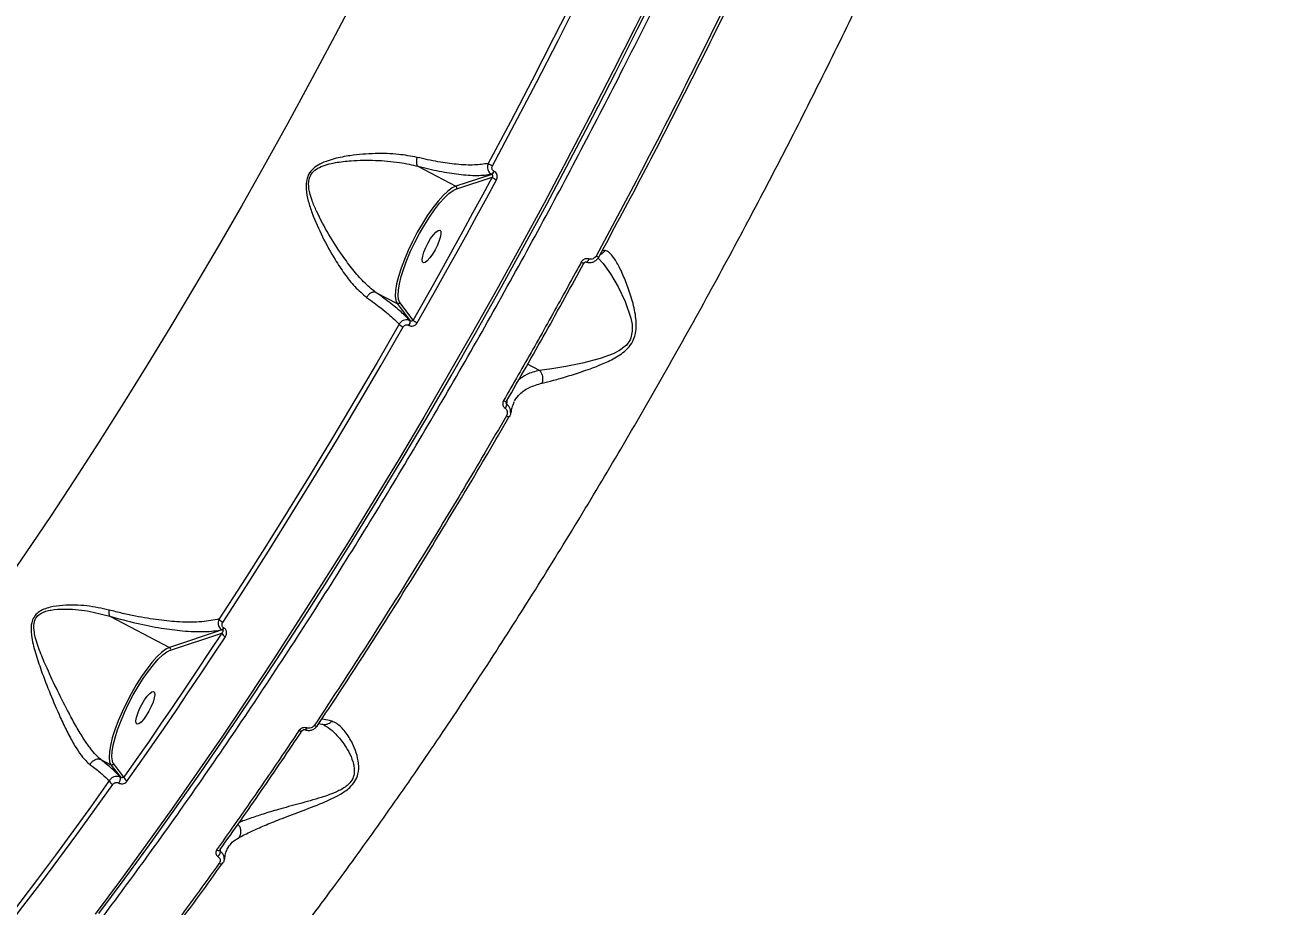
# Model space of a CAD drawing. Header units: millimetres. Extents: x -4335 to 4318, y -3792 to 3101.
# Drawn here: x 1215.1 to 1522.9, y -330.2 to -113.2 of the extents above; entities that cross this region are included whole.
import ezdxf

# ---------------------------------------------------------------- set-up
doc = ezdxf.new("R2010")
doc.units = ezdxf.units.MM
for name, color, linetype in [('DIKOM_ЗОНА', 80, 'Continuous'), ('DIKOM_ОБЪЕКТ', 7, 'Continuous'), ('DIKOM_РАЗМЕР_ЗОНА', 7, 'Continuous'), ('DIKOM_РАЗМЕР_ОБЪЕКТА', 7, 'Continuous')]:
    doc.layers.add(name, color=color, linetype=linetype)
doc.styles.add('style1', font='arial.ttf', dxfattribs={"width": 0.8})
doc.dimstyles.new('1-50', dxfattribs={"dimtxt": 300, "dimasz": 200, "dimexe": 100, "dimexo": 0, "dimgap": 100, "dimtad": 1, "dimtxsty": 'style1', "dimcen": 200, "dimclrd": 7, "dimclre": 7, "dimclrt": 7, "dimadec": 1, "dimazin": 2, "dimtfac": 1, "dimtmove": 0, "dimatfit": 2, "dimfxl": 0, "dimlwd": 25, "dimlwe": 18, "dimarcsym": 0})

# ---------------------------------------------------------------- blocks, each defined once
blk = doc.blocks.new('*D1')
at = {"layer": 'Defpoints', "color": 0, "transparency": 16777216}
for p in [(4316.09, -116.68), (-3504.99, -2016.22), (4316.09, -3691.68)]:
    blk.add_point(p, dxfattribs=at)
at = {"layer": 'DIKOM_РАЗМЕР_ЗОНА', "color": 7, "lineweight": 18, "transparency": 16777216}
for p, q in [((4316.09, -116.68), (4316.09, -3791.68)), ((-3504.99, -2016.22), (-3504.99, -3791.68))]:
    blk.add_line(p, q, dxfattribs=at)
at = {"layer": 'DIKOM_РАЗМЕР_ЗОНА', "color": 7, "lineweight": 25, "transparency": 16777216}
blk.add_line((-3304.99, -3691.68), (4116.09, -3691.68), dxfattribs=at)
at = {"layer": 'DIKOM_РАЗМЕР_ЗОНА', "color": 7, "transparency": 16777216}
for points in [[(-3304.99, -3658.35), (-3304.99, -3725.02), (-3504.99, -3691.68)], [(4116.09, -3658.35), (4116.09, -3725.02), (4316.09, -3691.68)]]:
    blk.add_solid(points, dxfattribs=at)
at = {"layer": 'DIKOM_РАЗМЕР_ЗОНА', "color": 7, "transparency": 16777216, "insert": (133.35, -3438.51), "char_height": 300, "attachment_point": 5, "style": 'style1'}
blk.add_mtext('7850', dxfattribs=at)
blk = doc.blocks.new('*D2')
at = {"layer": 'Defpoints', "color": 0, "transparency": 16777216}
for p in [(2711.72, 601.17), (-2007.01, 181.47), (-2007.01, -2298.93)]:
    blk.add_point(p, dxfattribs=at)
at = {"layer": 'DIKOM_РАЗМЕР_ОБЪЕКТА', "color": 7, "lineweight": 18, "transparency": 16777216}
for p, q in [((2711.72, 601.17), (2711.72, -2398.93)), ((-2007.01, 181.47), (-2007.01, -2398.93))]:
    blk.add_line(p, q, dxfattribs=at)
at = {"layer": 'DIKOM_РАЗМЕР_ОБЪЕКТА', "color": 7, "lineweight": 25, "transparency": 16777216}
blk.add_line((2511.72, -2298.93), (-1807.01, -2298.93), dxfattribs=at)
at = {"layer": 'DIKOM_РАЗМЕР_ОБЪЕКТА', "color": 7, "transparency": 16777216}
for points in [[(-1807.01, -2265.6), (-1807.01, -2332.27), (-2007.01, -2298.93)], [(2511.72, -2265.6), (2511.72, -2332.27), (2711.72, -2298.93)]]:
    blk.add_solid(points, dxfattribs=at)
at = {"layer": 'DIKOM_РАЗМЕР_ОБЪЕКТА', "color": 7, "transparency": 16777216, "insert": (-22.56, -2045.76), "char_height": 300, "attachment_point": 5, "style": 'style1'}
blk.add_mtext('4750', dxfattribs=at)
blk = doc.blocks.new('*D3')
at = {"layer": 'Defpoints', "color": 0, "transparency": 16777216}
for p in [(-2375.87, 1532.76), (1667.44, 1532.76), (-1786.5, -1525.94)]:
    blk.add_point(p, dxfattribs=at)
at = {"layer": 'DIKOM_РАЗМЕР_ОБЪЕКТА', "color": 7, "lineweight": 18, "transparency": 16777216}
for p, q in [((1667.44, 1532.76), (-2475.87, 1532.76)), ((-1786.5, -1525.94), (-2475.87, -1525.94))]:
    blk.add_line(p, q, dxfattribs=at)
at = {"layer": 'DIKOM_РАЗМЕР_ОБЪЕКТА', "color": 7, "lineweight": 25, "transparency": 16777216}
blk.add_line((-2375.87, -1325.94), (-2375.87, 1332.76), dxfattribs=at)
at = {"layer": 'DIKOM_РАЗМЕР_ОБЪЕКТА', "color": 7, "transparency": 16777216}
for points in [[(-2409.21, 1332.76), (-2342.54, 1332.76), (-2375.87, 1532.76)], [(-2409.21, -1325.94), (-2342.54, -1325.94), (-2375.87, -1525.94)]]:
    blk.add_solid(points, dxfattribs=at)
at = {"layer": 'DIKOM_РАЗМЕР_ОБЪЕКТА', "color": 7, "transparency": 16777216, "insert": (-2629.15, -119.32), "char_height": 300, "attachment_point": 5, "rotation": 90, "style": 'style1'}
blk.add_mtext('3050', dxfattribs=at)

msp = doc.modelspace()

# ---------------------------------------------------------------- linework, layer by layer
at = {"layer": 'DIKOM_ЗОНА', "color": 3, "lineweight": 15}
msp.add_lwpolyline([(1629.814, 3100.338, -0.4205658), (4317.777, 469.92), (4317.777, -16.224, -0.4142136), (1317.777, -3016.224), (-2004.986, -3016.224, -0.4142136), (-3504.986, -1516.224), (-3504.986, 1600.338, -0.4142136), (-2004.986, 3100.338), (1629.814, 3100.338)], format="xyb", dxfattribs=at)
at = {"layer": 'DIKOM_ОБЪЕКТ', "color": 7, "linetype": 'Continuous', "lineweight": 15}
for p, q in [((1311.89, -148.002), (1321.223, -152.858)), ((1330.081, -149.997), (1321.223, -152.858)), ((1321.457, -153.525), (1330.155, -150.715)), ((1330.013, -149.961), (1330.081, -149.997)), ((1330.676, -149.27), (1330.607, -149.235)), ((1321.215, -153.616), (1321.457, -153.525)), ((1357.852, -168.722), (1357.252, -168.794)), ((1301.536, -179.047), (1306.778, -181.774)), ((1307.449, -181.565), (1307.273, -181.252)), ((1310.682, -185.865), (1307.449, -181.565)), ((1306.778, -181.774), (1310.004, -186.065)), ((1309.626, -187.159), (1309.673, -187.184)), ((1310.004, -186.065), (1309.956, -186.041)), ((1341.845, -198.281), (1338.887, -196.742)), ((1335.468, -206.186), (1335.579, -205.944)), ((1236.052, -258.822), (1250.761, -266.476)), ((1263.717, -262.173), (1250.761, -266.476)), ((1250.996, -267.143), (1263.581, -262.963)), ((1263.628, -262.127), (1263.717, -262.173)), ((1264.152, -261.715), (1264.063, -261.669)), ((1250.754, -267.234), (1250.996, -267.143)), ((1288.836, -285.71), (1288.926, -285.751)), ((1233.783, -294.074), (1233.777, -294.071)), ((1233.783, -294.074), (1236.316, -295.392)), ((1236.316, -295.392), (1238.723, -298.496)), ((1236.988, -295.183), (1236.812, -294.87)), ((1239.494, -298.414), (1236.988, -295.183)), ((1238.723, -298.496), (1238.695, -298.481)), ((1235.906, -299.284), (1235.565, -299.766)), ((1238.195, -299.869), (1238.223, -299.883)), ((1263.302, -316.781), (1263.319, -316.083))]:
    msp.add_line(p, q, dxfattribs=at)
at = {"layer": 'DIKOM_ОБЪЕКТ', "color": 7, "linetype": 'Continuous', "lineweight": 15, "flags": 128}
for points in [[(1370.495, -64.646), (1365.637, -75.019), (1360.684, -85.397), (1355.641, -95.77), (1350.511, -106.131), (1345.298, -116.473), (1340.007, -126.787), (1334.642, -137.065), (1329.206, -147.3)], [(1330.252, -147.893), (1335.7, -137.636), (1341.078, -127.335), (1346.38, -116.998), (1351.604, -106.634), (1356.745, -96.249), (1361.8, -85.853), (1366.764, -75.453), (1371.633, -65.056)], [(1370.761, -102.904), (1365.37, -113.797), (1359.889, -124.668), (1354.32, -135.508), (1348.67, -146.308), (1342.943, -157.059), (1337.144, -167.751), (1331.278, -178.377), (1325.349, -188.925), (1319.362, -199.389), (1313.324, -209.759), (1307.238, -220.026), (1301.11, -230.181), (1294.945, -240.217), (1288.748, -250.125), (1282.524, -259.895), (1276.28, -269.521), (1270.019, -278.994), (1263.747, -288.306), (1257.47, -297.448), (1251.193, -306.415), (1244.921, -315.197), (1238.659, -323.788), (1232.413, -332.18)], [(1233.329, -332.044), (1239.561, -323.672), (1245.807, -315.102), (1252.065, -306.34), (1258.327, -297.395), (1264.589, -288.274), (1270.846, -278.985), (1277.092, -269.535), (1283.321, -259.932), (1289.53, -250.184), (1295.712, -240.3), (1301.862, -230.289), (1307.976, -220.157), (1314.047, -209.915), (1320.071, -199.57), (1326.044, -189.131), (1331.958, -178.607), (1337.811, -168.007), (1343.596, -157.34), (1349.31, -146.615), (1354.946, -135.841), (1360.501, -125.026), (1365.97, -114.181), (1371.348, -103.314)], [(1296.198, -106.796), (1290.787, -117.114), (1285.3, -127.381), (1279.742, -137.588), (1274.116, -147.725), (1268.43, -157.783), (1262.688, -167.752), (1256.896, -177.623), (1251.058, -187.387), (1245.181, -197.034), (1239.269, -206.556), (1233.329, -215.944), (1227.365, -225.19), (1221.384, -234.284), (1215.391, -243.218), (1209.391, -251.983)], [(1330.155, -150.715), (1327.761, -155.151), (1325.354, -159.576), (1322.936, -163.99), (1320.507, -168.391), (1318.066, -172.78), (1315.615, -177.156), (1313.154, -181.518), (1310.682, -185.865)], [(1321.223, -152.858), (1320.297, -153.308), (1319.242, -154.09), (1318.085, -155.186), (1316.85, -156.57), (1315.569, -158.21), (1314.269, -160.068), (1312.983, -162.099), (1311.739, -164.257), (1310.567, -166.492), (1309.495, -168.75), (1308.547, -170.979), (1307.745, -173.127), (1307.109, -175.144), (1306.653, -176.982), (1306.388, -178.599), (1306.321, -179.957), (1306.451, -181.024), (1306.778, -181.774)], [(1307.273, -181.252), (1307.133, -180.837), (1307.007, -179.802), (1307.072, -178.486), (1307.33, -176.918), (1307.772, -175.135), (1308.388, -173.179), (1309.165, -171.096), (1310.085, -168.935), (1311.125, -166.745), (1312.261, -164.579), (1313.467, -162.486), (1314.714, -160.516), (1315.974, -158.715), (1317.217, -157.125), (1318.414, -155.783), (1319.537, -154.72), (1320.559, -153.961), (1321.215, -153.616)], [(1311.697, -186.561), (1314.174, -182.203), (1316.641, -177.831), (1319.098, -173.445), (1321.545, -169.045), (1323.98, -164.633), (1326.404, -160.209), (1328.816, -155.773), (1331.216, -151.327)], [(1317.252, -163.717), (1317.497, -163.958), (1317.56, -164.505), (1317.435, -165.314), (1317.133, -166.319), (1316.677, -167.439), (1316.106, -168.582), (1315.465, -169.657), (1314.806, -170.577), (1314.183, -171.266), (1313.645, -171.669), (1313.238, -171.753), (1312.992, -171.512), (1312.93, -170.965), (1313.055, -170.156), (1313.357, -169.151), (1313.812, -168.031), (1314.383, -166.888), (1315.024, -165.813), (1315.683, -164.894), (1316.307, -164.204), (1316.844, -163.801), (1317.252, -163.717)], [(1356.242, -170.647), (1357.477, -171.929), (1359.32, -174.498), (1361.172, -177.71), (1362.907, -181.302), (1364.293, -185.381), (1364.597, -186.946), (1364.669, -188.585), (1364.344, -190.261), (1364.135, -190.754), (1363.216, -192.062), (1362.946, -192.329), (1361.513, -193.384), (1359.95, -194.173), (1356.723, -195.324), (1352.372, -196.449), (1348.28, -197.283), (1344.841, -197.883), (1341.855, -198.286), (1341.853, -198.287), (1341.853, -198.287)], [(1353.924, -170.837), (1353.85, -171.02), (1353.772, -171.188), (1353.691, -171.335), (1353.611, -171.454), (1353.536, -171.54), (1353.469, -171.591), (1353.412, -171.604), (1353.398, -171.6)], [(1355.742, -170.101), (1355.898, -170.181), (1356.042, -170.252), (1356.168, -170.311), (1356.272, -170.357), (1356.35, -170.387), (1356.4, -170.401), (1356.419, -170.398), (1356.407, -170.378)], [(1307.273, -186.893), (1301.849, -196.289), (1296.384, -205.606), (1290.882, -214.836), (1285.347, -223.973), (1279.782, -233.012), (1274.192, -241.945), (1268.58, -250.767), (1262.95, -259.471)], [(1263.85, -260.313), (1269.493, -251.589), (1275.117, -242.747), (1280.719, -233.794), (1286.296, -224.736), (1291.844, -215.578), (1297.358, -206.328), (1302.835, -196.991), (1308.271, -187.574)], [(1332.991, -205.697), (1333.155, -205.778), (1333.306, -205.847), (1333.44, -205.899), (1333.55, -205.933), (1333.634, -205.948), (1333.687, -205.943), (1333.704, -205.929)], [(1333.704, -205.929), (1333.707, -205.919), (1333.695, -205.876)], [(1333.673, -209.464), (1333.831, -209.542), (1333.978, -209.608), (1334.108, -209.659), (1334.218, -209.694), (1334.303, -209.71), (1334.361, -209.709), (1334.387, -209.691)], [(1263.581, -262.963), (1260.577, -267.528), (1257.57, -272.056), (1254.56, -276.547), (1251.548, -281), (1248.535, -285.414), (1245.521, -289.788), (1242.507, -294.122), (1239.494, -298.414)], [(1240.339, -299.378), (1243.359, -295.076), (1246.38, -290.732), (1249.401, -286.347), (1252.421, -281.923), (1255.44, -277.459), (1258.457, -272.957), (1261.472, -268.418), (1264.483, -263.843)], [(1250.761, -266.476), (1249.835, -266.926), (1248.781, -267.708), (1247.623, -268.804), (1246.389, -270.188), (1245.107, -271.828), (1243.808, -273.686), (1242.521, -275.717), (1241.277, -277.875), (1240.106, -280.11), (1239.033, -282.368), (1238.085, -284.597), (1237.284, -286.745), (1236.648, -288.762), (1236.192, -290.6), (1235.927, -292.217), (1235.859, -293.575), (1235.99, -294.642), (1236.316, -295.392)], [(1236.812, -294.87), (1236.672, -294.454), (1236.545, -293.42), (1236.611, -292.103), (1236.868, -290.535), (1237.311, -288.752), (1237.927, -286.796), (1238.705, -284.713), (1239.624, -282.551), (1240.664, -280.362), (1241.8, -278.195), (1243.006, -276.103), (1244.254, -274.133), (1245.514, -272.332), (1246.757, -270.742), (1247.953, -269.4), (1249.076, -268.337), (1250.098, -267.579), (1250.754, -267.234)], [(1246.791, -277.335), (1247.036, -277.576), (1247.098, -278.123), (1246.974, -278.932), (1246.671, -279.937), (1246.216, -281.057), (1245.645, -282.2), (1245.004, -283.275), (1244.345, -284.195), (1243.721, -284.884), (1243.184, -285.287), (1242.776, -285.371), (1242.531, -285.13), (1242.468, -284.583), (1242.593, -283.774), (1242.895, -282.769), (1243.351, -281.649), (1243.922, -280.506), (1244.563, -279.431), (1245.222, -278.512), (1245.845, -277.823), (1246.383, -277.419), (1246.791, -277.335)], [(1286.376, -285.701), (1286.536, -285.775), (1286.688, -285.831), (1286.829, -285.866), (1286.952, -285.879), (1287.052, -285.87), (1287.128, -285.838), (1287.175, -285.785), (1287.193, -285.713)], [(1282.606, -286.939), (1282.771, -287.016), (1282.929, -287.072), (1283.074, -287.106), (1283.199, -287.116), (1283.3, -287.102), (1283.374, -287.064), (1283.403, -287.03)], [(1284.507, -286.315), (1284.445, -286.441), (1284.383, -286.552), (1284.324, -286.646), (1284.269, -286.719), (1284.218, -286.769), (1284.174, -286.797), (1284.138, -286.8), (1284.134, -286.798)], [(1201.485, -347.147), (1205.85, -341.649), (1210.231, -336.04), (1214.626, -330.324), (1219.033, -324.502), (1223.451, -318.578), (1227.877, -312.553), (1232.309, -306.431), (1236.746, -300.214)], [(1235.565, -299.766), (1231.479, -305.488), (1227.056, -311.597), (1222.64, -317.608), (1218.232, -323.519), (1213.835, -329.328), (1209.45, -335.032), (1205.078, -340.628), (1202.02, -344.491)], [(1262.324, -316.347), (1262.491, -316.423), (1262.652, -316.475), (1262.8, -316.503), (1262.931, -316.504), (1263.04, -316.479), (1263.121, -316.429), (1263.153, -316.393)], [(1263.153, -316.393), (1263.173, -316.355), (1263.193, -316.262)], [(1262.978, -319.622), (1263.14, -319.695), (1263.295, -319.746), (1263.441, -319.774), (1263.57, -319.777), (1263.679, -319.756), (1263.763, -319.711), (1263.805, -319.666)], [(1263.805, -319.666), (1263.82, -319.643), (1263.847, -319.556)]]:
    msp.add_lwpolyline(points, dxfattribs=at)
at = {"layer": 'DIKOM_ОБЪЕКТ', "color": 7, "linetype": 'Continuous', "lineweight": 15}
for centre, radius, start, end in [((1335.854, -136.791), 12.435, 237.67891, 243.22327), ((1329.066, -148.579), 1.675, 304.42678, 336.95549), ((1329.134, -148.615), 1.675, 304.41978, 336.96248), ((1335.696, -142.33), 10.051, 236.54563, 243.53048), ((1320.975, -153.319), 0.524, 336.87089, 61.80288), ((1353.189, -170.01), 1.895, 235.45318, 257.98489), ((1309.907, -184.103), 3.837, 226.64211, 244.75377), ((1308.304, -186.161), 1.656, 322.92172, 4.14568), ((1308.352, -186.185), 1.656, 322.92018, 4.14721), ((1313.224, -183.245), 3.65, 225.86663, 245.26534), ((1331.73, -206.201), 2.129, 318.94452, 347.7262), ((1264.577, -258.633), 1.83, 207.26177, 246.59095), ((1265.124, -262.283), 1.687, 203.79298, 247.65426), ((1263.013, -261.108), 1.19, 301.11022, 331.87326), ((1263.102, -261.155), 1.19, 301.10515, 331.87833), ((1250.514, -266.938), 0.524, 336.98151, 61.81284), ((1236.66, -298.532), 2.036, 318.95062, 1.42932), ((1236.688, -298.546), 2.036, 318.95127, 1.43302), ((1240.878, -298.054), 1.43, 194.58609, 247.85294), ((1237.337, -298.835), 1.5, 197.42439, 246.8021), ((1261.209, -316.423), 2.124, 312.74422, 350.31503)]:
    msp.add_arc(centre, radius, start, end, dxfattribs=at)
for points, knots in [([(1093.552, -462.439), (1095.09, -461.958), (1099.263, -460.654), (1106.505, -457.551), (1115.382, -452.832), (1124.73, -446.948), (1134.496, -439.949), (1144.637, -431.859), (1155.125, -422.695), (1165.948, -412.451), (1177.083, -401.165), (1188.491, -388.882), (1200.119, -375.661), (1211.914, -361.561), (1223.84, -346.618), (1235.879, -330.842), (1248.009, -314.274), (1260.193, -296.973), (1272.372, -279.022), (1284.491, -260.501), (1296.363, -241.699), (1307.969, -222.659), (1319.302, -203.44), (1330.475, -183.859), (1341.441, -164.002), (1352.151, -143.954), (1362.705, -123.516), (1373.069, -102.707), (1383.215, -81.564), (1392.987, -60.411), (1402.341, -39.347), (1411.23, -18.469), (1419.624, 2.155), (1427.498, 22.485), (1434.851, 42.493), (1441.661, 62.12), (1447.903, 81.278), (1453.534, 99.863), (1458.253, 116.704), (1460.857, 127.082), (1462.02, 131.714)], [0, 0, 0, 0, 0.0156521, 0.0424895, 0.0694115, 0.0963765, 0.1233415, 0.1502635, 0.1771008, 0.203938, 0.2308601, 0.2578252, 0.2847902, 0.3117121, 0.3385494, 0.3653868, 0.3923087, 0.4192737, 0.4462388, 0.4731607, 0.4999981, 0.5258463, 0.5517701, 0.5777323, 0.6036945, 0.6296183, 0.6554666, 0.6823039, 0.7092259, 0.736191, 0.7631561, 0.7900781, 0.8169155, 0.8437529, 0.870675, 0.8976401, 0.9246051, 0.9515271, 0.9783646, 1, 1, 1, 1]), ([(1178.323, -441.851), (1181.153, -440.063), (1186.82, -436.48), (1195.825, -429.789), (1205.164, -422.17), (1214.833, -413.564), (1224.776, -404.035), (1234.967, -393.597), (1245.394, -382.252), (1256.035, -370.036), (1266.856, -356.996), (1277.806, -343.194), (1288.834, -328.694), (1299.91, -313.53), (1311.016, -297.715), (1322.134, -281.289), (1333.227, -264.31), (1344.244, -246.86), (1355.134, -229.02), (1365.869, -210.831), (1376.428, -192.318), (1386.796, -173.517), (1396.939, -154.499), (1406.811, -135.354), (1416.367, -116.169), (1425.582, -96.99), (1434.433, -77.848), (1442.914, -58.776), (1450.996, -39.848), (1458.642, -21.15), (1465.821, -2.768), (1471.998, 13.893), (1477.313, 28.911), (1480.285, 37.819), (1481.77, 42.273)], [0, 0, 0, 0, 0.0315565, 0.0632128, 0.0949195, 0.1266264, 0.1582827, 0.1898394, 0.221397, 0.2530542, 0.284762, 0.3164699, 0.3481271, 0.379685, 0.411265, 0.4429442, 0.4746741, 0.506404, 0.5380835, 0.5696638, 0.601295, 0.6330253, 0.6648063, 0.6965875, 0.7283183, 0.7599499, 0.7916592, 0.8234676, 0.8553267, 0.8871861, 0.9189952, 0.9507048, 0.9753523, 1, 1, 1, 1]), ([(1395.885, -91.015), (1392.73, -97.61), (1386.42, -110.801), (1376.509, -130.619), (1366.311, -150.428), (1359.265, -163.544), (1355.742, -170.101)], [0, 0, 0, 0, 0.2485964, 0.4971932, 0.7485964, 1, 1, 1, 1]), ([(1356.407, -170.378), (1359.884, -163.908), (1366.837, -150.969), (1376.98, -131.281), (1386.913, -111.434), (1393.281, -98.125), (1396.465, -91.47)], [0, 0, 0, 0, 0.2485968, 0.4971934, 0.7485967, 1, 1, 1, 1]), ([(1311.664, -145.804), (1310.175, -145.523), (1306.932, -144.912), (1301.326, -144.794), (1295.961, -145.197), (1291.889, -145.958), (1289.24, -146.768), (1287.351, -147.617), (1285.731, -148.809), (1284.9, -150.051), (1284.349, -151.65), (1284.251, -153.754), (1284.838, -156.61), (1286.153, -160.582), (1288.356, -165.469), (1291.112, -170.477), (1293.815, -174.556), (1296.397, -177.864), (1298.279, -179.455), (1299.257, -180.282)], [0, 0, 0, 0, 0.0790192, 0.1721789, 0.2680574, 0.3287276, 0.3610578, 0.3938988, 0.422331, 0.4513181, 0.4599423, 0.498991, 0.5446036, 0.5914341, 0.6876188, 0.7865794, 0.8546759, 0.9244432, 1, 1, 1, 1]), ([(1301.531, -179.044), (1301.53, -179.044), (1300.542, -178.326), (1298.584, -176.612), (1295.856, -173.477), (1292.958, -169.59), (1289.888, -164.8), (1287.376, -160.196), (1285.768, -156.392), (1284.978, -153.748), (1284.919, -151.747), (1285.333, -150.413), (1285.727, -149.767), (1286.519, -148.943), (1287.702, -148.185), (1289.537, -147.53), (1292.149, -146.95), (1296.144, -146.509), (1301.507, -146.462), (1306.999, -146.894), (1310.535, -147.662), (1311.888, -148), (1311.888, -148)], [0, 0, 0, 0, 0.0000335, 0.0757469, 0.1448043, 0.2155386, 0.3132731, 0.4135102, 0.4588792, 0.5050088, 0.5417984, 0.5497216, 0.5702059, 0.5763424, 0.6030602, 0.6346126, 0.6669121, 0.7278313, 0.822707, 0.9198182, 0.9999812, 1, 1, 1, 1]), ([(1311.664, -145.804), (1311.643, -145.879), (1311.581, -146.099), (1311.507, -146.546), (1311.503, -147.113), (1311.626, -147.665), (1311.801, -147.888), (1311.888, -148)], [0, 0, 0, 0, 0.0873114, 0.2536164, 0.5024166, 0.7512399, 1, 1, 1, 1]), ([(1329.206, -147.3), (1328.13, -147.468), (1325.949, -147.809), (1321.65, -147.6), (1316.887, -146.968), (1313.418, -146.195), (1311.664, -145.804)], [0, 0, 0, 0, 0.2625625, 0.5326631, 0.7636468, 1, 1, 1, 1]), ([(1329.206, -147.3), (1329.142, -147.464), (1328.999, -147.832), (1328.981, -148.453), (1329.151, -149.075), (1329.497, -149.617), (1329.841, -149.846), (1330.013, -149.961)], [0, 0, 0, 0, 0.1700487, 0.3808057, 0.5867004, 0.7931187, 1, 1, 1, 1]), ([(1311.888, -148), (1311.889, -148), (1311.889, -148.001), (1311.89, -148.001), (1311.89, -148.001), (1311.89, -148.002)], [0, 0, 0, 0, 0.3613749, 0.8795417, 1, 1, 1, 1]), ([(1311.89, -148.002), (1313.676, -148.429), (1317.289, -149.295), (1322.172, -150.044), (1326.633, -150.372), (1328.876, -150.099), (1330.013, -149.961)], [0, 0, 0, 0, 0.2328906, 0.4712948, 0.7319707, 1, 1, 1, 1]), ([(1330.081, -149.997), (1330.118, -150.02), (1330.162, -150.049), (1330.228, -150.127), (1330.28, -150.235), (1330.289, -150.404), (1330.246, -150.57), (1330.184, -150.67), (1330.155, -150.715)], [0, 0, 0, 0, 0.1445401, 0.1755109, 0.3625139, 0.5710565, 0.8046319, 1, 1, 1, 1]), ([(1330.607, -149.235), (1330.52, -149.178), (1330.346, -149.063), (1330.179, -148.789), (1330.106, -148.475), (1330.132, -148.162), (1330.215, -147.976), (1330.252, -147.893)], [0, 0, 0, 0, 0.2040029, 0.4080252, 0.6135447, 0.8265343, 1, 1, 1, 1]), ([(1331.216, -151.327), (1331.273, -151.199), (1331.401, -150.913), (1331.439, -150.43), (1331.326, -149.949), (1331.071, -149.531), (1330.807, -149.357), (1330.676, -149.27)], [0, 0, 0, 0, 0.1741862, 0.3895828, 0.5958028, 0.7978979, 1, 1, 1, 1]), ([(1342.448, -201.417), (1343.358, -201.197), (1345.202, -200.749), (1348.719, -199.717), (1352.7, -198.448), (1356.686, -196.999), (1359.846, -195.553), (1362.003, -194.218), (1363.601, -192.892), (1364.995, -190.985), (1365.594, -188.804), (1365.67, -186.792), (1365.433, -184.096), (1364.596, -180.659), (1363.265, -176.788), (1361.809, -173.399), (1360.476, -170.963), (1359.284, -169.439), (1358.461, -168.831), (1357.982, -168.745), (1357.852, -168.722)], [0, 0, 0, 0, 0.0704044, 0.1427041, 0.2195595, 0.2979661, 0.355594, 0.3848672, 0.4149674, 0.4491222, 0.4886807, 0.5172643, 0.5465227, 0.6240237, 0.7037002, 0.7828132, 0.8640056, 0.9204692, 0.978416, 1, 1, 1, 1]), ([(1357.852, -168.722), (1357.829, -168.762), (1357.732, -168.94), (1357.442, -169.319), (1357.078, -169.67), (1356.772, -169.768), (1356.724, -169.784)], [0, 0, 0, 0, 0.0870313, 0.380774, 0.9034436, 1, 1, 1, 1]), ([(1352.114, -171.571), (1351.796, -172.155), (1350.205, -175.074), (1346.256, -182.261), (1340.218, -193.087), (1335.401, -201.492), (1332.991, -205.697)], [0, 0, 0, 0, 0.0507683, 0.253847, 0.6266949, 1, 1, 1, 1]), ([(1333.695, -205.876), (1336.91, -200.26), (1343.349, -189.015), (1349.629, -177.564), (1352.773, -171.832)], [0, 0, 0, 0, 0.4994491, 1, 1, 1, 1]), ([(1353.924, -170.837), (1353.889, -170.826), (1353.699, -170.766), (1353.325, -170.738), (1352.836, -170.868), (1352.399, -171.148), (1352.209, -171.43), (1352.114, -171.571)], [0, 0, 0, 0, 0.0535616, 0.289796, 0.5263753, 0.7631316, 1, 1, 1, 1]), ([(1353.399, -171.608), (1353.357, -171.594), (1353.27, -171.566), (1353.11, -171.592), (1352.958, -171.669), (1352.848, -171.767), (1352.812, -171.842), (1352.801, -171.866)], [0, 0, 0, 0, 0.221311, 0.461948, 0.673662, 0.8940577, 1, 1, 1, 1]), ([(1353.368, -171.578), (1353.428, -171.597), (1353.748, -171.7), (1354.377, -171.751), (1355.198, -171.54), (1355.93, -171.079), (1356.248, -170.612), (1356.407, -170.378)], [0, 0, 0, 0, 0.0542328, 0.291094, 0.5276381, 0.7637391, 1, 1, 1, 1]), ([(1355.742, -170.101), (1355.647, -170.243), (1355.457, -170.525), (1355.019, -170.806), (1354.528, -170.937), (1354.152, -170.909), (1353.96, -170.849), (1353.924, -170.837)], [0, 0, 0, 0, 0.2363488, 0.4725847, 0.7091484, 0.9458593, 1, 1, 1, 1]), ([(1301.531, -179.044), (1301.375, -179.005), (1301.064, -178.927), (1300.511, -179.07), (1299.971, -179.391), (1299.572, -179.797), (1299.354, -180.111), (1299.277, -180.247), (1299.257, -180.282)], [0, 0, 0, 0, 0.2127062, 0.4253945, 0.6381063, 0.8507938, 0.9619013, 1, 1, 1, 1]), ([(1299.257, -180.282), (1300.483, -181.178), (1302.478, -182.638), (1304.63, -184.392), (1306.175, -185.748), (1306.902, -186.507), (1307.273, -186.893)], [0, 0, 0, 0, 0.3422186, 0.5572676, 0.7745977, 1, 1, 1, 1]), ([(1301.536, -179.047), (1301.535, -179.046), (1301.533, -179.045), (1301.531, -179.045), (1301.531, -179.044)], [0, 0, 0, 0, 0.6177785, 1, 1, 1, 1]), ([(1309.956, -186.041), (1309.369, -185.436), (1308.178, -184.212), (1305.343, -181.85), (1302.813, -179.987), (1301.536, -179.047)], [0, 0, 0, 0, 0.3257292, 0.6596852, 1, 1, 1, 1]), ([(1307.449, -181.565), (1307.44, -181.58), (1307.421, -181.612), (1307.363, -181.684), (1307.26, -181.768), (1307.1, -181.827), (1306.93, -181.835), (1306.828, -181.795), (1306.778, -181.774)], [0, 0, 0, 0, 0.070232, 0.141405, 0.3560592, 0.5707063, 0.7853275, 1, 1, 1, 1]), ([(1309.956, -186.041), (1309.825, -185.984), (1309.495, -185.842), (1308.897, -185.804), (1308.244, -185.973), (1307.658, -186.34), (1307.401, -186.709), (1307.273, -186.893)], [0, 0, 0, 0, 0.1423947, 0.3572654, 0.5716749, 0.7857557, 1, 1, 1, 1]), ([(1308.271, -187.574), (1308.336, -187.482), (1308.465, -187.299), (1308.761, -187.117), (1309.091, -187.035), (1309.393, -187.057), (1309.559, -187.13), (1309.626, -187.159)], [0, 0, 0, 0, 0.2142974, 0.4284415, 0.6429055, 0.8577191, 1, 1, 1, 1]), ([(1309.673, -187.184), (1309.771, -187.227), (1310.019, -187.335), (1310.469, -187.369), (1310.962, -187.246), (1311.405, -186.975), (1311.6, -186.699), (1311.697, -186.561)], [0, 0, 0, 0, 0.1407921, 0.3553067, 0.5700431, 0.7849668, 1, 1, 1, 1]), ([(1310.682, -185.865), (1310.65, -185.91), (1310.584, -186.001), (1310.435, -186.089), (1310.27, -186.128), (1310.119, -186.116), (1310.036, -186.08), (1310.004, -186.065)], [0, 0, 0, 0, 0.2150459, 0.4300465, 0.6448196, 0.8592623, 1, 1, 1, 1]), ([(1341.845, -198.281), (1340.72, -198.559), (1338.686, -199.062), (1337.31, -200.124), (1336.695, -200.599)], [0, 0, 0, 0, 0.5531584, 1, 1, 1, 1]), ([(1341.853, -198.287), (1341.852, -198.286), (1341.849, -198.284), (1341.846, -198.282), (1341.845, -198.281)], [0, 0, 0, 0, 0.4117958, 1, 1, 1, 1]), ([(1342.448, -201.417), (1342.466, -201.375), (1342.579, -201.109), (1342.704, -200.543), (1342.653, -199.718), (1342.374, -198.904), (1342.027, -198.493), (1341.853, -198.287)], [0, 0, 0, 0, 0.0428917, 0.2679781, 0.5119905, 0.7559971, 1, 1, 1, 1]), ([(1335.677, -205.73), (1336.091, -205.167), (1337.039, -203.875), (1339.233, -202.344), (1341.368, -201.729), (1342.448, -201.417)], [0, 0, 0, 0, 0.2768945, 0.6344751, 1, 1, 1, 1]), ([(1332.991, -205.697), (1332.963, -205.75), (1332.854, -205.955), (1332.756, -206.345), (1332.793, -206.835), (1332.98, -207.283), (1333.217, -207.494), (1333.335, -207.599)], [0, 0, 0, 0, 0.0825791, 0.3217214, 0.5513187, 0.775634, 1, 1, 1, 1]), ([(1333.711, -205.931), (1333.688, -205.971), (1333.632, -206.066), (1333.628, -206.159), (1333.626, -206.213)], [0, 0, 0, 0, 0.4138721, 1, 1, 1, 1]), ([(1333.81, -206.654), (1333.81, -206.612), (1333.816, -206.267), (1333.827, -205.927), (1333.836, -205.627)], [0, 0, 0, 0, 0.1202013, 1, 1, 1, 1]), ([(1335.556, -206.197), (1335.536, -206.226), (1335.284, -206.587), (1334.998, -207.392), (1334.841, -208.289), (1334.765, -208.723)], [0, 0, 0, 0, 0.0442938, 0.5382627, 1, 1, 1, 1]), ([(1333.335, -207.599), (1333.452, -207.703), (1333.686, -207.911), (1333.871, -208.352), (1333.906, -208.833), (1333.808, -209.213), (1333.701, -209.412), (1333.673, -209.464)], [0, 0, 0, 0, 0.2256824, 0.4513711, 0.6802017, 0.9175994, 1, 1, 1, 1]), ([(1333.81, -206.654), (1333.774, -206.621), (1333.734, -206.582), (1333.674, -206.483), (1333.63, -206.371), (1333.629, -206.262), (1333.629, -206.213)], [0, 0, 0, 0, 0.2950845, 0.3402257, 0.7056431, 1, 1, 1, 1]), ([(1334.719, -208.595), (1334.716, -208.358), (1334.71, -207.869), (1334.39, -207.172), (1334.003, -206.826), (1333.81, -206.654)], [0, 0, 0, 0, 0.3182994, 0.6584195, 1, 1, 1, 1]), ([(1334.694, -208.592), (1334.697, -208.691), (1334.706, -209.077), (1334.523, -209.428), (1334.388, -209.69)], [0, 0, 0, 0, 0.2571387, 1, 1, 1, 1]), ([(1333.673, -209.464), (1331.908, -212.497), (1326.744, -221.367), (1318.077, -235.857), (1307.623, -252.834), (1297.05, -269.515), (1289.934, -280.305), (1286.376, -285.701)], [0, 0, 0, 0, 0.1144543, 0.334765, 0.5550756, 0.7775378, 1, 1, 1, 1]), ([(1287.193, -285.713), (1290.709, -280.383), (1297.741, -269.722), (1308.257, -253.14), (1318.723, -236.151), (1327.438, -221.583), (1332.624, -212.677), (1334.386, -209.651)], [0, 0, 0, 0, 0.2203104, 0.4406216, 0.6630832, 0.8855449, 1, 1, 1, 1]), ([(1235.844, -257.282), (1234.035, -256.89), (1230.367, -256.094), (1225.375, -255.956), (1221.812, -256.418), (1219.778, -257.054), (1218.37, -257.814), (1217.286, -258.967), (1216.63, -260.69), (1216.616, -262.269), (1216.882, -264.726), (1217.667, -267.832), (1219.276, -272.629), (1221.349, -277.996), (1223.501, -283.04), (1225.465, -287.172), (1227.057, -290.146), (1228.607, -292.58), (1229.951, -294.295), (1230.831, -295.053), (1231.199, -295.371)], [0, 0, 0, 0, 0.0952089, 0.1929556, 0.2448005, 0.271069, 0.2981704, 0.3242897, 0.3503869, 0.3910754, 0.401942, 0.471963, 0.5438095, 0.6393961, 0.7378511, 0.798855, 0.8613655, 0.9113739, 0.9628378, 1, 1, 1, 1]), ([(1233.777, -294.071), (1233.777, -294.071), (1233.442, -293.767), (1232.51, -292.971), (1231.157, -291.295), (1229.522, -288.927), (1227.795, -286.043), (1225.637, -282.085), (1223.17, -277.248), (1220.791, -272.135), (1218.782, -267.567), (1217.796, -264.608), (1217.336, -262.271), (1217.22, -260.818), (1217.744, -259.221), (1218.724, -258.237), (1219.97, -257.643), (1220.953, -257.391), (1222.508, -257.104), (1225.606, -256.933), (1230.554, -257.341), (1234.219, -258.328), (1236.052, -258.822)], [0, 0, 0, 0, 0.0000237, 0.0363142, 0.0868688, 0.1374759, 0.2000264, 0.2626582, 0.3615643, 0.4606189, 0.5321666, 0.6034454, 0.6140984, 0.653071, 0.6771853, 0.7012022, 0.7242268, 0.7474005, 0.7523225, 0.8038425, 0.9018842, 1, 1, 1, 1]), ([(1235.844, -257.282), (1235.834, -257.353), (1235.799, -257.583), (1235.782, -258.007), (1235.846, -258.5), (1235.982, -258.713), (1236.05, -258.82)], [0, 0, 0, 0, 0.1074523, 0.3494497, 0.6747329, 1, 1, 1, 1]), ([(1262.95, -259.471), (1261.603, -259.748), (1259.566, -260.167), (1256.091, -260.291), (1252.655, -260.216), (1248.165, -259.808), (1243.35, -259.017), (1239.179, -258.131), (1236.956, -257.565), (1235.844, -257.282)], [0, 0, 0, 0, 0.2227153, 0.3367321, 0.4507461, 0.6310036, 0.8132767, 0.9066456, 1, 1, 1, 1]), ([(1236.05, -258.82), (1238.267, -259.422), (1242.759, -260.641), (1248.713, -261.782), (1253.318, -262.373), (1256.745, -262.59), (1259.308, -262.605), (1261.641, -262.47), (1262.966, -262.241), (1263.628, -262.127)], [0, 0, 0, 0, 0.185204, 0.375222, 0.5580264, 0.667272, 0.7765201, 0.888258, 1, 1, 1, 1]), ([(1236.052, -258.822), (1236.052, -258.822), (1236.051, -258.821), (1236.05, -258.821), (1236.05, -258.82), (1236.05, -258.82)], [0, 0, 0, 0, 0.4113321, 0.7605226, 1, 1, 1, 1]), ([(1262.95, -259.471), (1262.932, -259.508), (1262.807, -259.757), (1262.677, -260.23), (1262.694, -260.854), (1262.872, -261.384), (1263.178, -261.832), (1263.477, -262.028), (1263.628, -262.127)], [0, 0, 0, 0, 0.0391399, 0.2683196, 0.4663837, 0.6436285, 0.8199357, 1, 1, 1, 1]), ([(1264.063, -261.669), (1263.987, -261.62), (1263.835, -261.52), (1263.696, -261.29), (1263.633, -261.018), (1263.661, -260.698), (1263.758, -260.459), (1263.838, -260.331), (1263.85, -260.313)], [0, 0, 0, 0, 0.1673487, 0.3344681, 0.509132, 0.7131148, 0.9577678, 1, 1, 1, 1]), ([(1263.717, -262.173), (1263.738, -262.186), (1263.779, -262.212), (1263.837, -262.284), (1263.87, -262.395), (1263.852, -262.551), (1263.771, -262.737), (1263.666, -262.876), (1263.591, -262.953), (1263.581, -262.963)], [0, 0, 0, 0, 0.0552861, 0.1097936, 0.2436563, 0.4175095, 0.6517918, 0.9518202, 1, 1, 1, 1]), ([(1264.483, -263.843), (1264.5, -263.816), (1264.627, -263.616), (1264.778, -263.239), (1264.819, -262.731), (1264.717, -262.305), (1264.502, -261.946), (1264.268, -261.793), (1264.152, -261.715)], [0, 0, 0, 0, 0.0392468, 0.2872606, 0.4951843, 0.671012, 0.8352934, 1, 1, 1, 1]), ([(1288.926, -285.751), (1289.013, -285.789), (1289.955, -286.207), (1291.697, -287.734), (1293.694, -290.176), (1295.208, -292.735), (1295.965, -294.718), (1296.253, -296.393), (1296.224, -297.717), (1295.745, -299.174), (1294.353, -300.741), (1292.332, -301.875), (1290.132, -302.761), (1286.933, -303.806), (1282.62, -305.012), (1277.818, -306.293), (1273.737, -307.519), (1270.855, -308.468), (1268.927, -309.167), (1268.167, -309.466), (1267.874, -309.581)], [0, 0, 0, 0, 0.0100031, 0.1083475, 0.2067916, 0.2683363, 0.3297162, 0.3568471, 0.3838856, 0.4162487, 0.4484266, 0.4952929, 0.5322397, 0.5692618, 0.6680163, 0.7668407, 0.8444721, 0.9219913, 0.9699644, 1, 1, 1, 1]), ([(1267.891, -313.276), (1268.32, -313.049), (1269.189, -312.59), (1271.234, -311.601), (1274.076, -310.338), (1278.11, -308.701), (1282.948, -306.871), (1287.31, -305.235), (1290.569, -303.816), (1292.863, -302.656), (1294.976, -301.23), (1296.49, -299.435), (1297.321, -297.354), (1297.36, -294.937), (1296.764, -292.413), (1295.65, -289.711), (1294.02, -287.122), (1292.245, -285.334), (1291.072, -284.832), (1290.657, -284.655)], [0, 0, 0, 0, 0.0443374, 0.0895882, 0.1599537, 0.2324671, 0.3225, 0.4152104, 0.4503609, 0.4859281, 0.5329414, 0.5664251, 0.5998047, 0.6530981, 0.710265, 0.7686669, 0.8578775, 0.9497887, 1, 1, 1, 1]), ([(1284.11, -286.778), (1284.143, -286.79), (1284.432, -286.888), (1285.034, -286.97), (1285.887, -286.809), (1286.67, -286.387), (1287.019, -285.937), (1287.193, -285.713)], [0, 0, 0, 0, 0.0300185, 0.2639489, 0.5066403, 0.7544465, 1, 1, 1, 1]), ([(1286.376, -285.701), (1286.269, -285.831), (1286.056, -286.093), (1285.58, -286.338), (1285.063, -286.43), (1284.7, -286.38), (1284.527, -286.321), (1284.507, -286.315)], [0, 0, 0, 0, 0.2486667, 0.4975239, 0.7389429, 0.9703329, 1, 1, 1, 1]), ([(1288.396, -285.494), (1288.337, -285.478), (1287.961, -285.374), (1287.695, -285.328), (1287.47, -285.289)], [0, 0, 0, 0, 0.1551118, 1, 1, 1, 1]), ([(1290.657, -284.655), (1289.987, -284.472), (1289.017, -284.208), (1288.408, -284.159), (1288.221, -284.144)], [0, 0, 0, 0, 0.691152, 1, 1, 1, 1]), ([(1288.935, -285.731), (1288.753, -285.627), (1288.537, -285.505), (1288.378, -285.48), (1288.353, -285.476)], [0, 0, 0, 0, 0.8422811, 1, 1, 1, 1]), ([(1290.657, -284.655), (1290.638, -284.677), (1290.449, -284.903), (1290.005, -285.271), (1289.27, -285.529), (1288.698, -285.587), (1288.433, -285.48), (1288.405, -285.469)], [0, 0, 0, 0, 0.0335097, 0.335969, 0.6496025, 0.9632269, 1, 1, 1, 1]), ([(1282.606, -286.939), (1282.263, -287.451), (1280.549, -290.012), (1276.314, -296.284), (1269.893, -305.644), (1264.848, -312.778), (1262.324, -316.347)], [0, 0, 0, 0, 0.050769, 0.2538541, 0.6266989, 1, 1, 1, 1]), ([(1263.193, -316.262), (1266.563, -311.491), (1273.31, -301.939), (1280.052, -291.932), (1283.427, -286.923)], [0, 0, 0, 0, 0.4994498, 1, 1, 1, 1]), ([(1284.507, -286.315), (1284.323, -286.271), (1283.967, -286.187), (1283.415, -286.295), (1282.932, -286.541), (1282.715, -286.806), (1282.606, -286.939)], [0, 0, 0, 0, 0.2592317, 0.5021745, 0.7511362, 1, 1, 1, 1]), ([(1284.134, -286.802), (1284.109, -286.793), (1284.044, -286.769), (1283.906, -286.761), (1283.745, -286.787), (1283.59, -286.853), (1283.465, -286.944), (1283.428, -287.006), (1283.411, -287.033)], [0, 0, 0, 0, 0.1001792, 0.2580468, 0.4272707, 0.6106246, 0.8280146, 1, 1, 1, 1]), ([(1231.199, -295.371), (1231.211, -295.344), (1231.304, -295.131), (1231.555, -294.735), (1232.044, -294.285), (1232.629, -293.998), (1233.242, -293.901), (1233.599, -294.015), (1233.777, -294.071)], [0, 0, 0, 0, 0.025957, 0.2095754, 0.4071856, 0.6047934, 0.8023977, 1, 1, 1, 1]), ([(1231.199, -295.371), (1231.372, -295.501), (1232.458, -296.316), (1234.251, -297.732), (1235.347, -298.76), (1235.906, -299.284)], [0, 0, 0, 0, 0.0849837, 0.5334639, 1, 1, 1, 1]), ([(1238.695, -298.481), (1238.101, -297.867), (1236.974, -296.702), (1235.074, -295.101), (1233.959, -294.214), (1233.783, -294.074)], [0, 0, 0, 0, 0.4843355, 0.9185157, 1, 1, 1, 1]), ([(1236.988, -295.183), (1236.981, -295.195), (1236.962, -295.226), (1236.905, -295.299), (1236.798, -295.386), (1236.639, -295.445), (1236.469, -295.453), (1236.367, -295.413), (1236.316, -295.392)], [0, 0, 0, 0, 0.0536576, 0.1414427, 0.3560421, 0.5707639, 0.7853862, 1, 1, 1, 1]), ([(1238.695, -298.481), (1238.606, -298.44), (1238.313, -298.306), (1237.732, -298.221), (1237.007, -298.353), (1236.341, -298.713), (1236.051, -299.094), (1235.906, -299.284)], [0, 0, 0, 0, 0.0942734, 0.3122851, 0.5411905, 0.7714139, 1, 1, 1, 1]), ([(1239.494, -298.414), (1239.449, -298.447), (1239.36, -298.512), (1239.178, -298.565), (1238.998, -298.574), (1238.867, -298.55), (1238.784, -298.524), (1238.746, -298.506), (1238.723, -298.496)], [0, 0, 0, 0, 0.2684604, 0.5228513, 0.7426099, 0.8691051, 0.9242121, 1, 1, 1, 1]), ([(1236.746, -300.214), (1236.824, -300.125), (1236.98, -299.947), (1237.327, -299.784), (1237.701, -299.73), (1238.001, -299.779), (1238.15, -299.848), (1238.195, -299.869)], [0, 0, 0, 0, 0.2336813, 0.4673228, 0.6955653, 0.9087406, 1, 1, 1, 1]), ([(1238.223, -299.883), (1238.29, -299.914), (1238.507, -300.015), (1238.943, -300.088), (1239.488, -300.011), (1239.996, -299.772), (1240.224, -299.509), (1240.339, -299.378)], [0, 0, 0, 0, 0.0931472, 0.3038912, 0.5302158, 0.7652052, 1, 1, 1, 1]), ([(1267.891, -313.276), (1267.915, -313.242), (1268.023, -313.089), (1268.225, -312.689), (1268.368, -312.007), (1268.262, -311.179), (1267.979, -310.482), (1267.668, -310.162), (1267.552, -310.042)], [0, 0, 0, 0, 0.038243, 0.1695373, 0.40016, 0.6308001, 0.8614346, 1, 1, 1, 1]), ([(1265.276, -315.583), (1265.556, -315.198), (1266.225, -314.277), (1267.279, -313.644), (1267.891, -313.276)], [0, 0, 0, 0, 0.4187288, 1, 1, 1, 1]), ([(1262.324, -316.347), (1262.307, -316.373), (1262.207, -316.521), (1262.095, -316.829), (1262.113, -317.261), (1262.293, -317.674), (1262.531, -317.88), (1262.65, -317.983)], [0, 0, 0, 0, 0.0489336, 0.2870902, 0.5249281, 0.7625172, 1, 1, 1, 1]), ([(1263.157, -316.393), (1263.145, -316.41), (1263.119, -316.448), (1263.123, -316.461), (1263.125, -316.469)], [0, 0, 0, 0, 0.4382795, 1, 1, 1, 1]), ([(1263.302, -316.781), (1263.263, -316.748), (1263.184, -316.681), (1263.127, -316.568), (1263.128, -316.495), (1263.129, -316.468)], [0, 0, 0, 0, 0.3841889, 0.7695715, 1, 1, 1, 1]), ([(1264.176, -318.56), (1264.182, -318.378), (1264.195, -317.953), (1263.894, -317.307), (1263.5, -316.956), (1263.302, -316.781)], [0, 0, 0, 0, 0.2733437, 0.636603, 1, 1, 1, 1]), ([(1265.285, -315.547), (1265.255, -315.582), (1264.949, -315.931), (1264.626, -316.703), (1264.307, -317.697), (1264.264, -318.397), (1264.249, -318.633)], [0, 0, 0, 0, 0.0454491, 0.4591372, 0.8181347, 1, 1, 1, 1]), ([(1262.978, -319.622), (1259.188, -324.862), (1251.608, -335.342), (1240.264, -350.276), (1228.955, -364.652), (1221.498, -373.614), (1217.77, -378.095)], [0, 0, 0, 0, 0.2485949, 0.4971901, 0.7485942, 1, 1, 1, 1]), ([(1218.74, -377.894), (1222.419, -373.474), (1229.775, -364.634), (1241.014, -350.359), (1252.374, -335.415), (1260.023, -324.842), (1263.847, -319.556)], [0, 0, 0, 0, 0.2485949, 0.4971914, 0.7485948, 1, 1, 1, 1]), ([(1262.65, -317.983), (1262.77, -318.086), (1263.009, -318.293), (1263.19, -318.708), (1263.209, -319.142), (1263.096, -319.449), (1262.995, -319.597), (1262.978, -319.622)], [0, 0, 0, 0, 0.2376562, 0.475466, 0.7137311, 0.9520012, 1, 1, 1, 1]), ([(1264.163, -318.557), (1264.16, -318.714), (1264.155, -319.113), (1263.93, -319.453), (1263.793, -319.659)], [0, 0, 0, 0, 0.3934917, 1, 1, 1, 1])]:
    msp.add_open_spline(points, degree=3, knots=knots, dxfattribs=at)

# ---------------------------------------------------------------- dimensions: what is measured, and where the dimension line sits
at = {"layer": 'DIKOM_РАЗМЕР_ЗОНА'}
dim = msp.add_linear_dim(base=(4316.095, -3691.684), p1=(-3504.986, -2016.224), p2=(4316.095, -116.68), text='7850', dimstyle='1-50', dxfattribs=at)
dim.commit()
dim.dimension.update_dxf_attribs({"geometry": '*D1', "text_midpoint": (133.347, -3691.684), "dimtype": 160})
at = {"layer": 'DIKOM_РАЗМЕР_ОБЪЕКТА'}
dim = msp.add_linear_dim(base=(-2375.873, 1532.764), p1=(-1786.496, -1525.942), p2=(1667.44, 1532.764), angle=90, text='3050', dimstyle='1-50', dxfattribs=at)
dim.commit()
dim.dimension.update_dxf_attribs({"geometry": '*D3', "text_midpoint": (-2375.873, -119.318), "dimtype": 160})
dim = msp.add_linear_dim(base=(-2007.007, -2298.934), p1=(2711.721, 601.173), p2=(-2007.007, 181.474), text='4750', dimstyle='1-50', dxfattribs=at)
dim.commit()
dim.dimension.update_dxf_attribs({"geometry": '*D2', "text_midpoint": (-22.564, -2298.934), "dimtype": 160})

doc.saveas('drawing.dxf')
